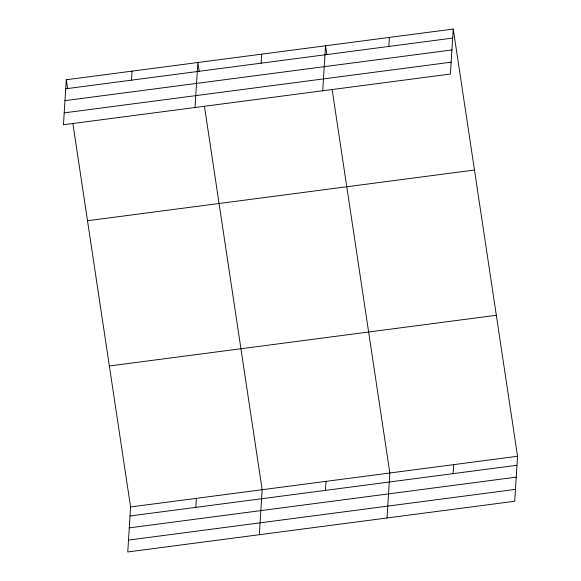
<?xml version="1.0" encoding="UTF-8"?>
<svg xmlns="http://www.w3.org/2000/svg" width="581" height="581" viewBox="0 0 581 581"><rect width="100%" height="100%" fill="white"/><g stroke="black" fill="none" stroke-linecap="round" stroke-linejoin="round"><path stroke-width="0.87" d="M66.285 79.75L63.452 124.741L450.413 74.041L453.245 29.05L66.285 79.75L67.628 88.675M131.502 80.156L132.069 71.129M72.865 123.47L130.587 506.959L127.755 551.95L514.715 501.25L517.548 456.259L453.245 29.05M195.02 107.507L197.852 62.516L199.196 71.434M195.804 507.366L196.371 498.338M261.13 63.169L261.697 54.149M259.322 534.709L262.154 489.718L204.432 106.236M322.716 90.774L325.549 45.783L326.892 54.701M325.433 490.379L325.999 481.351M388.827 46.444L389.393 37.416M387.019 517.983L389.851 472.985L332.129 89.503M453.129 473.646L453.696 464.618M65.718 88.777L452.679 38.077M64.97 100.644L451.931 49.944M64.201 112.874L451.161 62.174M87.506 220.729L474.466 170.03M109.366 365.979L496.327 315.28M130.587 506.959L517.548 456.259M130.021 515.979L516.974 465.279M129.272 527.853L516.233 477.146M128.503 540.083L515.463 489.376"/></g></svg>
